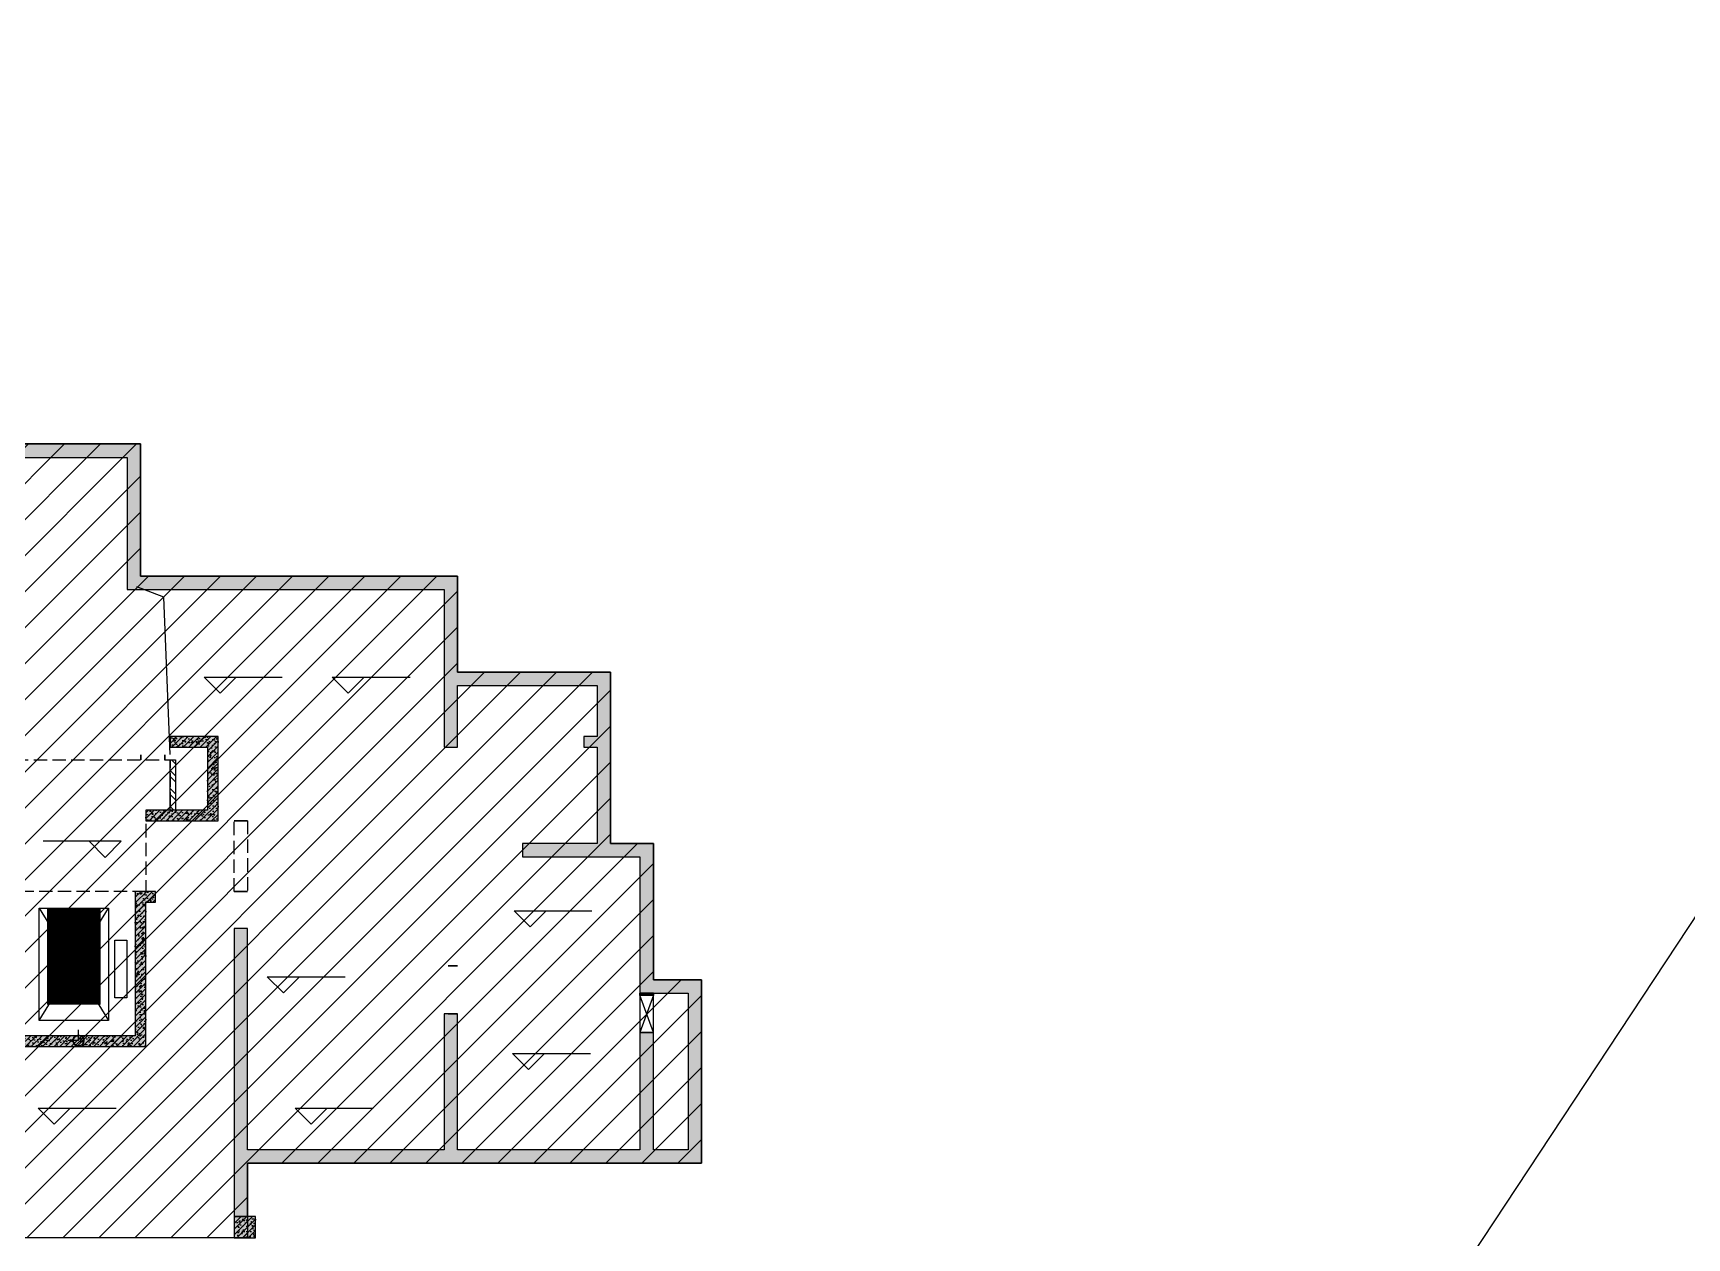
# Model space of a CAD drawing. Extents: x -1338203 to 1886333, y -783476 to 1038610.
# Drawn here: x 834955 to 865888, y -350551 to -328016 of the extents above; entities that cross this region are included whole.
import ezdxf

# ---------------------------------------------------------------- set-up
doc = ezdxf.new("R2010")
doc.units = 0
doc.header["$LTSCALE"] = 1000
doc.header["$MEASUREMENT"] = 0
doc.linetypes.add('A-01-平面B2$0$DASH', pattern=[0.35, 0.25, -0.1])
doc.linetypes.add('A01-125-交通核文字编号B2_镜像Y轴$0$DASH', pattern=[0.35, 0.25, -0.1])
for name, color, linetype in [('A-01-平面B2$0$0A-A-SYMB-ELEV', 150, 'Continuous'), ('A-01-平面B2$0$0A-B-D&W', 135, 'Continuous'), ('A-01-平面B2$0$0A-S-WALL', 255, 'Continuous'), ('A-125-交通核B2$0$0A-E-EVTR', 2, 'Continuous'), ('A-125-交通核B2$0$0A-O-HOLE', 52, 'Continuous'), ('A01-125-交通核文字编号B2_镜像Y轴$0$0A-A-SYMB-ELEV', 150, 'Continuous'), ('A01-125-交通核文字编号B2_镜像Y轴$0$0A-A-SYMB-NAME', 13, 'Continuous'), ('M01预留预埋-B2$0$0M-A-JGLD', 3, 'Continuous'), ('M01预留预埋-B2$0$0M-A-LD', 4, 'Continuous'), ('p-a-core', 1, 'Continuous'), ('S-01-墙柱B2_B1$0$0S-CC-LINE', 52, 'Continuous'), ('S-01-墙柱B2_B1$0$0S-CW-HATCH', 251, 'Continuous'), ('S-01-墙柱B2_B1$0$0S-CW-HATCH-UP', 251, 'Continuous'), ('S-01-墙柱B2_B1$0$0S-CW-LINE', 72, 'Continuous'), ('S-01-墙柱B2_B1$0$0S-S-HOLE', 55, 'Continuous'), ('S001地下二墙柱$0$S001地下二墙柱$0$0A-P-PKNG-STRP', 40, 'Continuous')]:
    doc.layers.add(name, color=color, linetype=linetype)
for name, color, linetype, plot in [('A-01-平面B2$0$AAD-A-MARK', 6, 'Continuous', False), ('A-125-交通核B2$0$AAD-A-MARK', 6, 'Continuous', False), ('A01-125-交通核文字编号B2_镜像Y轴$0$AAD-A-MARK', 6, 'Continuous', False), ('AAD-A-PROOF', 30, 'Continuous', False)]:
    doc.layers.add(name, color=color, linetype=linetype, plot=plot)
pattern_1 = [(45, (0, 0), (-168.38, 168.38), []), (45, (112.25, 0), (-168.38, 168.38), [])]
pattern_2 = [(45, (0, 0), (-53.033, 53.033), []), (50, (0, 0), (215.178, -18.8256), [22.5, -247.5]), (355, (0, 0), (-41.6254, 225.6576), [18, -198]), (100.4514, (17.93, -1.57), (173.5528, 206.8319), [19.122, -210.3426]), (46.1842, (0, 60), (320.1723, -49.6557), [33.75, -371.25]), (96.6356, (26.68, 55.86), (280.399, 292.2354), [28.683, -315.514]), (351.1842, (0, 60), (280.3986, 292.2356), [27, -297]), (21, (30, 45), (179.0721, -120.7857), [22.5, -247.5]), (326, (30, 45), (72.9946, 217.545), [18, -198]), (71.4514, (44.92, 34.93), (252.0668, 96.7591), [19.122, -210.3426]), (37.5, (0, 0), (3.64796, 99.86816), [0, -195.6, 0, -201, 0, -198.75]), (7.5, (0, 0), (78.92086, 118.3235), [0, -114.6, 0, -191.1, 0, -75.75]), (327.5, (-66.9, 0), (160.14673, -6.76646), [0, -75, 0, -234, 0, -310.5]), (317.5, (-96.9, 0), (174.95585, 30.0315), [0, -97.5, 0, -155.4, 0, -220.5])]
pattern_3 = [(45, (0, 0), (-53.03301, 53.03301), []), (50, (0, 0), (215.17805, -18.8256), [22.5, -247.5]), (355, (0, 0), (-41.6254, 225.6576), [18, -198]), (100.4514, (17.93, -1.57), (173.5528, 206.8319), [19.122, -210.3426]), (46.1842, (0, 60), (320.1723, -49.6557), [33.75, -371.25]), (96.6356, (26.68, 55.86), (280.3988, 292.2354), [28.683, -315.514]), (351.1842, (0, 60), (280.3986, 292.2356), [27, -297]), (21, (30, 45), (179.0721, -120.7857), [22.5, -247.5]), (326, (30, 45), (72.9946, 217.545), [18, -198]), (71.4514, (44.92, 34.93), (252.0668, 96.7591), [19.122, -210.3426]), (37.5, (0, 0), (3.64796, 99.86816), [0, -195.6, 0, -201, 0, -198.75]), (7.5, (0, 0), (78.92086, 118.3235), [0, -114.6, 0, -191.1, 0, -75.75]), (327.5, (-66.9, 0), (160.14673, -6.76646), [0, -75, 0, -234, 0, -310.5]), (317.5, (-96.9, 0), (174.95585, 30.0315), [0, -97.5, 0, -155.4, 0, -220.5])]

# ---------------------------------------------------------------- blocks, each defined once
blk = doc.blocks.new('A-125-交通核B2$0$xx')
at = {"layer": 'A-125-交通核B2$0$0A-E-EVTR'}
for p, q in [((1798, 2385), (498, 2385)), ((498, 2385), (498, 285)), ((1798, 285), (498, 2385)), ((1798, 2385), (498, 285)), ((1798, 285), (1798, 2385)), ((381, 1791), (156, 1791)), ((156, 1791), (156, 711)), ((381, 711), (381, 1791)), ((156, 711), (381, 711)), ((498, 285), (1798, 285))]:
    blk.add_line(p, q, dxfattribs=at)
blk = doc.blocks.new('A-125-交通核B2')
h = blk.add_hatch()
h.set_pattern_fill('ANSI32', color=256, scale=50)
h.set_pattern_definition(pattern_1)
h.paths.add_polyline_path([(1360, 4310), (1260, 4310), (1260, 5190), (1710, 5190), (1710, 5490), (1810, 5490), (1810, 5090), (1360, 5090)])
h = blk.add_hatch()
h.set_pattern_fill('ANSI32', color=256, scale=50)
h.set_pattern_definition(pattern_1)
h.paths.add_polyline_path([(-1713, 5250), (-1810, 5250), (-1810, 4310), (-1713, 4310)])
for points in [[(1360, 4310), (1260, 4310), (1260, 5190), (1710, 5190), (1710, 5490), (1810, 5490), (1810, 5090), (1360, 5090)], [(-1713, 5250), (-1810, 5250), (-1810, 4310), (-1713, 4310)]]:
    blk.add_lwpolyline(points, close=True)
at = {"layer": 'A-125-交通核B2$0$0A-O-HOLE', "flags": 128}
blk.add_lwpolyline([(-1710, 5350), (-1593, 8294), (-1090, 8490)], dxfattribs=at)
at = {"layer": 'A-125-交通核B2$0$AAD-A-MARK'}
for q in [(0, 200), (200, 0)]:
    blk.add_line((0, 0), q, dxfattribs=at)
blk.add_circle((0, 0), 100, dxfattribs=at)
blk.add_blockref('A-125-交通核B2$0$xx', (-1060, 90))
blk = doc.blocks.new('A01-125-交通核文字编号B2_镜像Y轴')
at = {"layer": 'A01-125-交通核文字编号B2_镜像Y轴$0$0A-A-SYMB-ELEV'}
for p, q in [((795, 3728), (-664, 3728)), ((495, 3428), (195, 3728)), ((495, 3428), (795, 3728))]:
    blk.add_line(p, q, dxfattribs=at)
at = {"layer": 'A01-125-交通核文字编号B2_镜像Y轴$0$0A-A-SYMB-NAME', "linetype": 'A01-125-交通核文字编号B2_镜像Y轴$0$DASH', "extrusion": (-1.22465e-16, 0, -1), "flags": 128}
blk.add_lwpolyline([(-1260, 2790), (2410, 2790), (2410, 4110), (1260, 4110), (1260, 5250), (-1710, 5250), (-1712, 4310), (-1260, 4310)], close=True, dxfattribs=at)
at = {"layer": 'A01-125-交通核文字编号B2_镜像Y轴$0$AAD-A-MARK', "extrusion": (-1.22465e-16, 0, -1)}
for q in [(-200, 0), (0, 200)]:
    blk.add_line((0, 0), q, dxfattribs=at)
blk.add_circle((0, 0), 100, dxfattribs=at)
blk = doc.blocks.new('A-01-平面B2')
at = {"layer": 'A-01-平面B2$0$0A-A-SYMB-ELEV'}
for p, q in [((23950, 6500), (23650, 6800)), ((23650, 6800), (25109, 6800)), ((23950, 6500), (24250, 6800)), ((26344, 6500), (26044, 6800)), ((26044, 6800), (27502, 6800)), ((26344, 6500), (26644, 6800)), ((29744, 2129), (29444, 2429)), ((29444, 2429), (30902, 2429)), ((29744, 2129), (30044, 2429)), ((25130, 895), (24830, 1195)), ((24830, 1195), (26289, 1195)), ((25130, 895), (25430, 1195)), ((29715, -539), (29415, -239)), ((29415, -239), (30874, -239)), ((29715, -539), (30015, -239)), ((20843, -1562), (20543, -1262)), ((20543, -1262), (22001, -1262)), ((20843, -1562), (21143, -1262)), ((25649, -1562), (25349, -1262)), ((25349, -1262), (26808, -1262)), ((25649, -1562), (25949, -1262))]:
    blk.add_line(p, q, dxfattribs=at)
at = {"layer": 'A-01-平面B2$0$0A-B-D&W', "linetype": 'A-01-平面B2$0$DASH'}
blk.add_lwpolyline([(24460, 2790), (24210, 2790), (24210, 4110), (24460, 4110)], close=True, dxfattribs=at)
at = {"layer": 'A-01-平面B2$0$AAD-A-MARK'}
for q in [(21100, 0), (21300, 200)]:
    blk.add_line((21300, 0), q, dxfattribs=at)
blk.add_circle((21300, 0), 100, dxfattribs=at)
at = {"xscale": -1}
blk.add_blockref('A-125-交通核B2', (21300, 0), dxfattribs=at)
at = {"layer": 'A-01-平面B2$0$0A-S-WALL'}
blk.add_blockref('A01-125-交通核文字编号B2_镜像Y轴', (21300, 0), dxfattribs=at)
blk = doc.blocks.new('A-001-主楼组合参照B2')
at = {"ltscale": 0.002}
h = blk.add_hatch(dxfattribs=at)
h.set_pattern_fill('ANSI31', color=8, scale=300)
h.set_pattern_definition([(45, (-290759.76, -7878.1), (-336.7596, 336.7596), [])])
h.paths.add_polyline_path([(66281, -186940), (66281, -185540), (62441, -185540), (62441, -181550), (55141, -181550), (55141, -185540), (51301, -185540), (51301, -186940), (44981, -186940), (44981, -185540), (41131, -185540), (41131, -181650), (37392, -181650), (37392, -179560), (38191, -179560), (38191, -176360), (41051, -176360), (41051, -174560), (42851, -174560), (42851, -173660), (46981, -173660), (46981, -172090), (50101, -172090), (50101, -174560), (67481, -174560), (67481, -172090), (70601, -172090), (70601, -174560), (76531, -174560), (76531, -176360), (79391, -176360), (79391, -179560), (80191, -179560), (80191, -182110), (81091, -182110), (81091, -185540), (72601, -185540), (72601, -186940)])
h.paths.add_polyline_path([(2291, -185540), (9781, -185540), (9781, -186540), (9631, -186540), (9631, -186940), (16251, -186940), (16251, -186540), (16101, -186540), (16101, -185540), (23691, -185540), (23691, -179560), (22891, -179560), (22891, -176360), (20031, -176360), (20031, -174560), (18231, -174560), (18231, -173660), (14101, -173660), (14101, -172090), (10981, -172090), (10981, -174560), (-6399, -174560), (-6399, -172090), (-9519, -172090), (-9519, -174560), (-15449, -174560), (-15449, -176360), (-18309, -176360), (-18309, -179560), (-19109, -179560), (-19109, -181610), (-20009, -181610), (-20009, -185540), (-11519, -185540), (-11519, -186540), (-11669, -186540), (-11669, -186940), (-5049, -186940), (-5049, -186540), (-5199, -186540), (-5199, -185540), (-1359, -185540), (-1359, -181550), (2291, -181550)])
h.paths.add_polyline_path([(-109959, -168806), (-109959, -173536), (-109709, -173536), (-103819, -173536), (-103819, -177236), (-99249, -177236), (-99249, -178036), (-92869, -178036), (-92869, -177236), (-71299, -177236), (-71299, -178036), (-64919, -178036), (-64919, -177236), (-54209, -177236), (-54209, -168806), (-59109, -168806), (-59109, -167906), (-62059, -167906), (-62059, -168806), (-64369, -168806), (-64369, -167456), (-66169, -167456), (-66169, -165386), (-69469, -165386), (-69469, -167386), (-71849, -167386), (-71849, -168806), (-82159, -168806), (-82159, -167906), (-85209, -167906), (-85209, -168806), (-92319, -168806), (-92319, -167386), (-94699, -167386), (-94699, -165386), (-97999, -165386), (-97999, -167456), (-99799, -167456), (-99799, -168806)])
h.paths.add_polyline_path([(-115664, -225244), (-115664, -225844), (-115414, -225844), (-115414, -225244), (-114084, -225244), (-114084, -225844), (-113834, -225844), (-113834, -225244), (-112009, -225244), (-112009, -225844), (-111589, -225844), (-111589, -225244), (-92909, -225244), (-92909, -225844), (-92489, -225844), (-92489, -225244), (-90664, -225244), (-90664, -225844), (-90414, -225844), (-90414, -225244), (-89084, -225244), (-89084, -225844), (-88834, -225844), (-88834, -225244), (-82964, -225244), (-82964, -225844), (-82714, -225844), (-82714, -225244), (-81384, -225244), (-81384, -225844), (-81134, -225844), (-81134, -225244), (-79309, -225244), (-79309, -225844), (-78889, -225844), (-78889, -225244), (-60209, -225244), (-60209, -225844), (-59789, -225844), (-59789, -225244), (-57964, -225244), (-57964, -225844), (-57714, -225844), (-57714, -225244), (-56384, -225244), (-56384, -225844), (-56134, -225844), (-56134, -225244), (-53249, -225244), (-53249, -216464), (-53249, -216464), (-56519, -216464), (-56519, -216464), (-59959, -216464), (-59959, -215464), (-67989, -215464), (-67989, -211894), (-71109, -211894), (-71109, -215464), (-79139, -215464), (-79139, -216464), (-81759, -216464), (-81759, -215464), (-83909, -215464), (-83909, -216464), (-86599, -216464), (-87849, -216464), (-92659, -216464), (-92659, -215464), (-100689, -215464), (-100689, -211894), (-103809, -211894), (-103809, -215464), (-111839, -215464), (-111839, -215464), (-114239, -215464), (-114239, -215464), (-116459, -215464), (-116459, -216464), (-118549, -216464), (-118549, -221294), (-119249, -221294), (-119249, -221894), (-118549, -221894), (-118549, -223844), (-119249, -223844), (-119249, -224444), (-118549, -224444), (-118549, -225244)])
h.paths.add_polyline_path([(-11949, -235160), (-15609, -235160), (-15609, -237714), (-16509, -237714), (-16509, -241140), (-8019, -241140), (-8019, -242140), (-8169, -242140), (-8169, -242540), (-1549, -242540), (-1549, -242140), (-1699, -242140), (-1699, -241140), (13281, -241140), (13281, -242140), (13131, -242140), (13131, -242540), (19751, -242540), (19751, -242140), (19601, -242140), (19601, -241140), (27191, -241140), (27191, -239340), (27191, -239340), (27191, -237140), (27191, -237140), (27191, -235250), (23441, -235250), (23441, -230950), (23441, -230160), (21531, -230160), (17601, -230160), (17602, -227690), (14482, -227690), (14481, -230160), (-2899, -230160), (-2899, -227690), (-6019, -227690), (-6019, -230160), (-9949, -230160), (-11949, -230160)])
h.paths.add_polyline_path([(67491, -237140), (67491, -235160), (71151, -235160), (71151, -234560), (73051, -234560), (73051, -230160), (77081, -230160), (77081, -227690), (80201, -227690), (80201, -230160), (97581, -230160), (97581, -227690), (100701, -227690), (100701, -230160), (104631, -230160), (106631, -230160), (106631, -231960), (109491, -231960), (109491, -235160), (110291, -235160), (110291, -237713), (111191, -237713), (111191, -241140), (102701, -241140), (102701, -242140), (102851, -242140), (102851, -242540), (96231, -242540), (96231, -242140), (96381, -242140), (96381, -241140), (81401, -241140), (81401, -242140), (81551, -242140), (81551, -242540), (74931, -242540), (74931, -242140), (75081, -242140), (75081, -241140), (67491, -241140), (67491, -239340)])
h.paths.add_polyline_path([(11811, -302465), (13796, -302220), (17696, -301741), (17394, -299289), (20491, -298908), (20793, -301359), (25884, -300733), (26493, -305676), (29133, -305351), (28525, -300408), (38043, -299237), (37741, -296785), (40838, -296404), (41140, -298856), (45040, -298376), (47025, -298132), (47636, -303094), (50474, -302745), (51268, -302647), (51580, -305181), (52178, -310042), (48297, -310519), (48118, -309060), (44465, -309509), (44588, -310502), (44736, -310484), (44785, -310881), (38215, -311689), (38166, -311292), (38315, -311274), (38193, -310281), (23325, -312111), (23447, -313103), (23596, -313085), (23645, -313482), (17074, -314290), (17025, -313893), (17174, -313875), (17052, -312883), (1787, -314761), (1909, -315753), (2058, -315735), (2107, -316132), (-4463, -316941), (-4512, -316544), (-4363, -316525), (-4485, -315533), (-12912, -316570), (-13331, -313165), (-12437, -313055), (-12507, -312490), (-12749, -310524), (-11955, -310427), (-12346, -307251), (-9507, -306901), (-9727, -305115), (-7940, -304896), (-8050, -304003), (-3951, -303497), (-4143, -301939), (-1046, -301558), (-745, -304010), (7186, -303034), (7796, -307996), (12421, -307427)])
h.paths.add_polyline_path([(118676, -301883), (118079, -297021), (118079, -297019), (118009, -296454), (117768, -294488), (116974, -294586), (116584, -291410), (113745, -291758), (113526, -289972), (111540, -290216), (107640, -290695), (107339, -288243), (104242, -288623), (104543, -291075), (87293, -293193), (86992, -290742), (83895, -291122), (84196, -293574), (80295, -294053), (78310, -294297), (78920, -299259), (76081, -299608), (75287, -299705), (75598, -302240), (76016, -305641), (83549, -304716), (83671, -305708), (83522, -305726), (83571, -306123), (90142, -305317), (90093, -304920), (89944, -304938), (89822, -303945), (104690, -302119), (104812, -303112), (104663, -303130), (104712, -303527), (111283, -302720), (111234, -302323), (111085, -302341), (110963, -301349), (114617, -300901), (114796, -302359)])
at = {"color": 3, "flags": 128}
blk.add_lwpolyline([(67481, -172090), (70601, -172090), (70601, -174560), (76531, -174560), (76531, -176360), (79391, -176360), (79391, -179560), (80191, -179560), (80191, -182110), (81091, -182110), (81091, -185540), (72601, -185540), (72601, -186940), (66281, -186940)], dxfattribs=at)
blk.add_blockref('A-01-平面B2', (48141, -183250))
blk = doc.blocks.new('M01预留预埋-B2')
at = {"layer": 'M01预留预埋-B2$0$0M-A-JGLD', "elevation": 2850000}
blk.add_lwpolyline([(31800, 150, 0, 0, 0), (31800, 850, 30, 30, 0), (32050, 850, 0, 0, 0), (32050, 150, 30, 30, 0), (31800, 150, 30, 30, 0)], format="xyseb", dxfattribs=at)
at = {"layer": 'M01预留预埋-B2$0$0M-A-LD', "elevation": 2600}
blk.add_lwpolyline([(22465, 5250, 0, 0, 0), (22915, 5250, 30, 30, 0), (22915, 5350, 0, 0, 0), (22465, 5350, 30, 30, 0), (22465, 5250, 30, 30, 0)], format="xyseb", dxfattribs=at)
at = {"layer": 'M01预留预埋-B2$0$0M-A-LD'}
for points in [[(24460, 4110, 0, 0, 0), (24460, 2790, 30, 30, 0), (24210, 2790, 0, 0, 0), (24210, 4110, 30, 30, 0), (24460, 4110, 30, 30, 0)], [(28210, 500, 0, 0, 0), (28210, 1400, 30, 30, 0), (28390, 1400, 0, 0, 0), (28390, 500, 30, 30, 0), (28210, 500, 30, 30, 0)]]:
    blk.add_lwpolyline(points, format="xyseb", dxfattribs=at)
blk = doc.blocks.new('M001-预留预埋B2')
blk.add_blockref('M01预留预埋-B2', (48141, -183250))
blk = doc.blocks.new('S-01-墙柱B2_B1')
at = {"layer": 'S-01-墙柱B2_B1$0$0S-CW-HATCH'}
h = blk.add_hatch(color=256, dxfattribs=at)
h.dxf.hatch_style = 1
h.paths.add_polyline_path([(32050, 150), (31800, 150), (31800, -2040), (28390, -2040), (28390, 500), (28140, 500), (28140, -2040), (24460, -2040), (24460, 2100), (24210, 2100), (24210, -3290), (24460, -3290), (24460, -2290), (32950, -2290), (32950, 1140), (32050, 1140), (32050, 3690), (31250, 3690), (31250, 6890), (28390, 6890), (28390, 8690), (22460, 8690), (22460, 11160), (19340, 11160), (19340, 8690), (1960, 8690), (1960, 11160), (-1160, 11160), (-1160, 8690), (-3210, 8690), (-3210, 8440), (-910, 8440), (-910, 10910), (1710, 10910), (1710, 8440), (6890, 8440), (6890, 3710), (7090, 3710), (7090, 8440), (14210, 8440), (14210, 3710), (14410, 3710), (14410, 8440), (19590, 8440), (19590, 10910), (22210, 10910), (22210, 8440), (22460, 8440), (28140, 8440), (28140, 5490), (28390, 5490), (28390, 6640), (31000, 6640), (31000, 5690), (30750, 5690), (30750, 5490), (31000, 5490), (31000, 3690), (29600, 3690), (29600, 3440), (31800, 3440), (31800, 890), (32700, 890), (32700, -2040), (32050, -2040), (32050, 150)])
h = blk.add_hatch(color=256, dxfattribs=at)
h.dxf.hatch_style = 1
h.paths.add_polyline_path([(23710, 4310), (22560, 4310), (22560, 4110), (22760, 4110), (23910, 4110), (23910, 5690), (23010, 5690), (23010, 5490), (23710, 5490)])
h = blk.add_hatch(color=256, dxfattribs=at)
h.dxf.hatch_style = 1
h.paths.add_polyline_path([(20240, 2790), (19860, 2790), (19860, 2590), (20040, 2590), (20040, -110), (22560, -110), (22560, 2590), (22740, 2590), (22740, 2790), (22360, 2790), (22360, 90), (20240, 90)])
h = blk.add_hatch(color=256, dxfattribs=at)
h.dxf.hatch_style = 1
h.paths.add_polyline_path([(32050, 850), (31800, 850), (31800, 890), (32050, 890)])
h = blk.add_hatch(color=256, dxfattribs=at)
h.dxf.hatch_style = 1
h.paths.add_polyline_path([(24610, -3290), (24210, -3290), (24210, -3690), (24610, -3690)])
at = {"layer": 'S-01-墙柱B2_B1$0$0S-CW-HATCH-UP'}
h = blk.add_hatch(dxfattribs=at)
h.set_pattern_fill('钢筋混凝土', color=256, scale=30)
h.set_pattern_definition(pattern_3)
h.paths.add_polyline_path([(32050, 150), (31800, 150), (31800, -2040), (28390, -2040), (28390, 500), (28140, 500), (28140, -2040), (24460, -2040), (24460, 2100), (24210, 2100), (24210, -3290), (24460, -3290), (24460, -2290), (32950, -2290), (32950, 1140), (32050, 1140), (32050, 3690), (31250, 3690), (31250, 6890), (28390, 6890), (28390, 8690), (22460, 8690), (22460, 11160), (19340, 11160), (19340, 8690), (1960, 8690), (1960, 11160), (-1160, 11160), (-1160, 8690), (-3210, 8690), (-3210, 8440), (-910, 8440), (-910, 10910), (1710, 10910), (1710, 8440), (6890, 8440), (6890, 3710), (7090, 3710), (7090, 8440), (14210, 8440), (14210, 3710), (14410, 3710), (14410, 8440), (19590, 8440), (19590, 10910), (22210, 10910), (22210, 8440), (22460, 8440), (28140, 8440), (28140, 5490), (28390, 5490), (28390, 6640), (31000, 6640), (31000, 5690), (30750, 5690), (30750, 5490), (31000, 5490), (31000, 3690), (29600, 3690), (29600, 3440), (31800, 3440), (31800, 890), (32700, 890), (32700, -2040), (32050, -2040), (32050, 150)])
h = blk.add_hatch(dxfattribs=at)
h.set_pattern_fill('钢筋混凝土', color=256, scale=30)
h.set_pattern_definition(pattern_2)
h.paths.add_polyline_path([(23710, 4310), (22560, 4310), (22560, 4110), (22760, 4110), (23910, 4110), (23910, 5690), (23010, 5690), (23010, 5490), (23710, 5490)])
h = blk.add_hatch(dxfattribs=at)
h.set_pattern_fill('钢筋混凝土', color=256, scale=30)
h.set_pattern_definition(pattern_2)
h.paths.add_polyline_path([(20240, 2790), (19860, 2790), (19860, 2590), (20040, 2590), (20040, -110), (22560, -110), (22560, 2590), (22740, 2590), (22740, 2790), (22360, 2790), (22360, 90), (20240, 90)])
h = blk.add_hatch(dxfattribs=at)
h.set_pattern_fill('钢筋混凝土', color=256, scale=30)
h.set_pattern_definition(pattern_3)
h.paths.add_polyline_path([(32050, 850), (31800, 850), (31800, 890), (32050, 890)])
h = blk.add_hatch(dxfattribs=at)
h.set_pattern_fill('钢筋混凝土', color=256, scale=30)
h.set_pattern_definition(pattern_2)
h.paths.add_polyline_path([(24610, -3290), (24210, -3290), (24210, -3690), (24610, -3690)])
at = {"layer": 'S-01-墙柱B2_B1$0$0S-CC-LINE'}
blk.add_lwpolyline([(24610, -3290), (24210, -3290), (24210, -3690), (24610, -3690)], close=True, dxfattribs=at)
at = {"layer": 'S-01-墙柱B2_B1$0$0S-CW-LINE'}
blk.add_line((32050, 890), (31800, 890), dxfattribs=at)
for points in [[(23710, 4310), (22560, 4310), (22560, 4110), (22760, 4110), (22760, 4110), (23910, 4110), (23910, 5690), (23010, 5690), (23010, 5490), (23710, 5490)], [(20240, 2790), (19860, 2790), (19860, 2590), (20040, 2590), (20040, -110), (22560, -110), (22560, 2590), (22740, 2590), (22740, 2790), (22360, 2790), (22360, 90), (20240, 90)]]:
    blk.add_lwpolyline(points, close=True, dxfattribs=at)
at = {"layer": 'S-01-墙柱B2_B1$0$0S-CW-LINE', "elevation": 2850000}
blk.add_lwpolyline([(32050, 850), (31800, 850), (31800, 890), (32050, 890)], close=True, dxfattribs=at)
at = {"layer": 'S-01-墙柱B2_B1$0$0S-CW-LINE'}
for points in [[(32050, 150, 2850000), (31800, 150, 2850000), (31800, -2040, 0), (28390, -2040, 0), (28390, 500, 0), (28140, 500, 0), (28140, -2040, 0), (24460, -2040, 0), (24460, 2100, 0), (24210, 2100, 0), (24210, -3290, 0), (24460, -3290, 0), (24460, -2290, 0), (32950, -2290, 0), (32950, 1140, 0), (32050, 1140, 0), (32050, 3690, 0), (31250, 3690, 0), (31250, 6890, 0), (28390, 6890, 0), (28390, 8690, 0), (22460, 8690, 0), (22460, 11160, 0), (19340, 11160, 0)], [(19590, 10910, 0), (22210, 10910, 0), (22210, 8440, 0), (22460, 8440, 0), (22460, 8440, 0), (28140, 8440, 0), (28140, 5490, 0), (28390, 5490, 0), (28390, 6640, 0), (31000, 6640, 0), (31000, 5690, 0), (30750, 5690, 0), (30750, 5490, 0), (31000, 5490, 0), (31000, 3690, 0), (29600, 3690, 0), (29600, 3440, 0), (31800, 3440, 0), (31800, 890, 0), (32700, 890, 0), (32700, -2040, 0), (32050, -2040, 0), (32050, 150, 2850000)]]:
    blk.add_polyline3d(points, dxfattribs=at)
at = {"layer": 'S-01-墙柱B2_B1$0$0S-S-HOLE', "elevation": 2850000}
blk.add_lwpolyline([(32050, 850), (31800, 850), (31800, 150), (32050, 150)], close=True, dxfattribs=at)
for points in [[(32050, 850), (31800, 150)], [(32050, 150), (31800, 850)]]:
    blk.add_lwpolyline(points, dxfattribs=at)
blk = doc.blocks.new('S001地下二墙柱')
at = {"layer": 'S001地下二墙柱$0$S001地下二墙柱$0$0A-P-PKNG-STRP', "ltscale": 0.002}
blk.add_blockref('S-01-墙柱B2_B1', (48141, -183250), dxfattribs=at)

msp = doc.modelspace()

# ---------------------------------------------------------------- linework, layer by layer
at = {"layer": 'AAD-A-PROOF', "color": 241, "ltscale": 0.002}
msp.add_line((834061.7, -392986.3), (900983, -291633.1), dxfattribs=at)
at = {"layer": 'p-a-core', "ltscale": 0.002, "const_width": 1000, "elevation": -83050}
msp.add_lwpolyline([(835718.1, -344386.5), (835718.1, -346186.5)], dxfattribs=at)

# ---------------------------------------------------------------- block references
at = {"ltscale": 0.002}
for name in ['S001地下二墙柱', 'A-001-主楼组合参照B2', 'A-001-主楼组合参照B2', 'M001-预留预埋B2']:
    msp.add_blockref(name, (766365.4, -163610.9), dxfattribs=at)
at = {"color": 0, "ltscale": 0.002}
msp.add_blockref('M001-预留预埋B2', (766365.4, -163610.9), dxfattribs=at)

doc.saveas('drawing.dxf')
